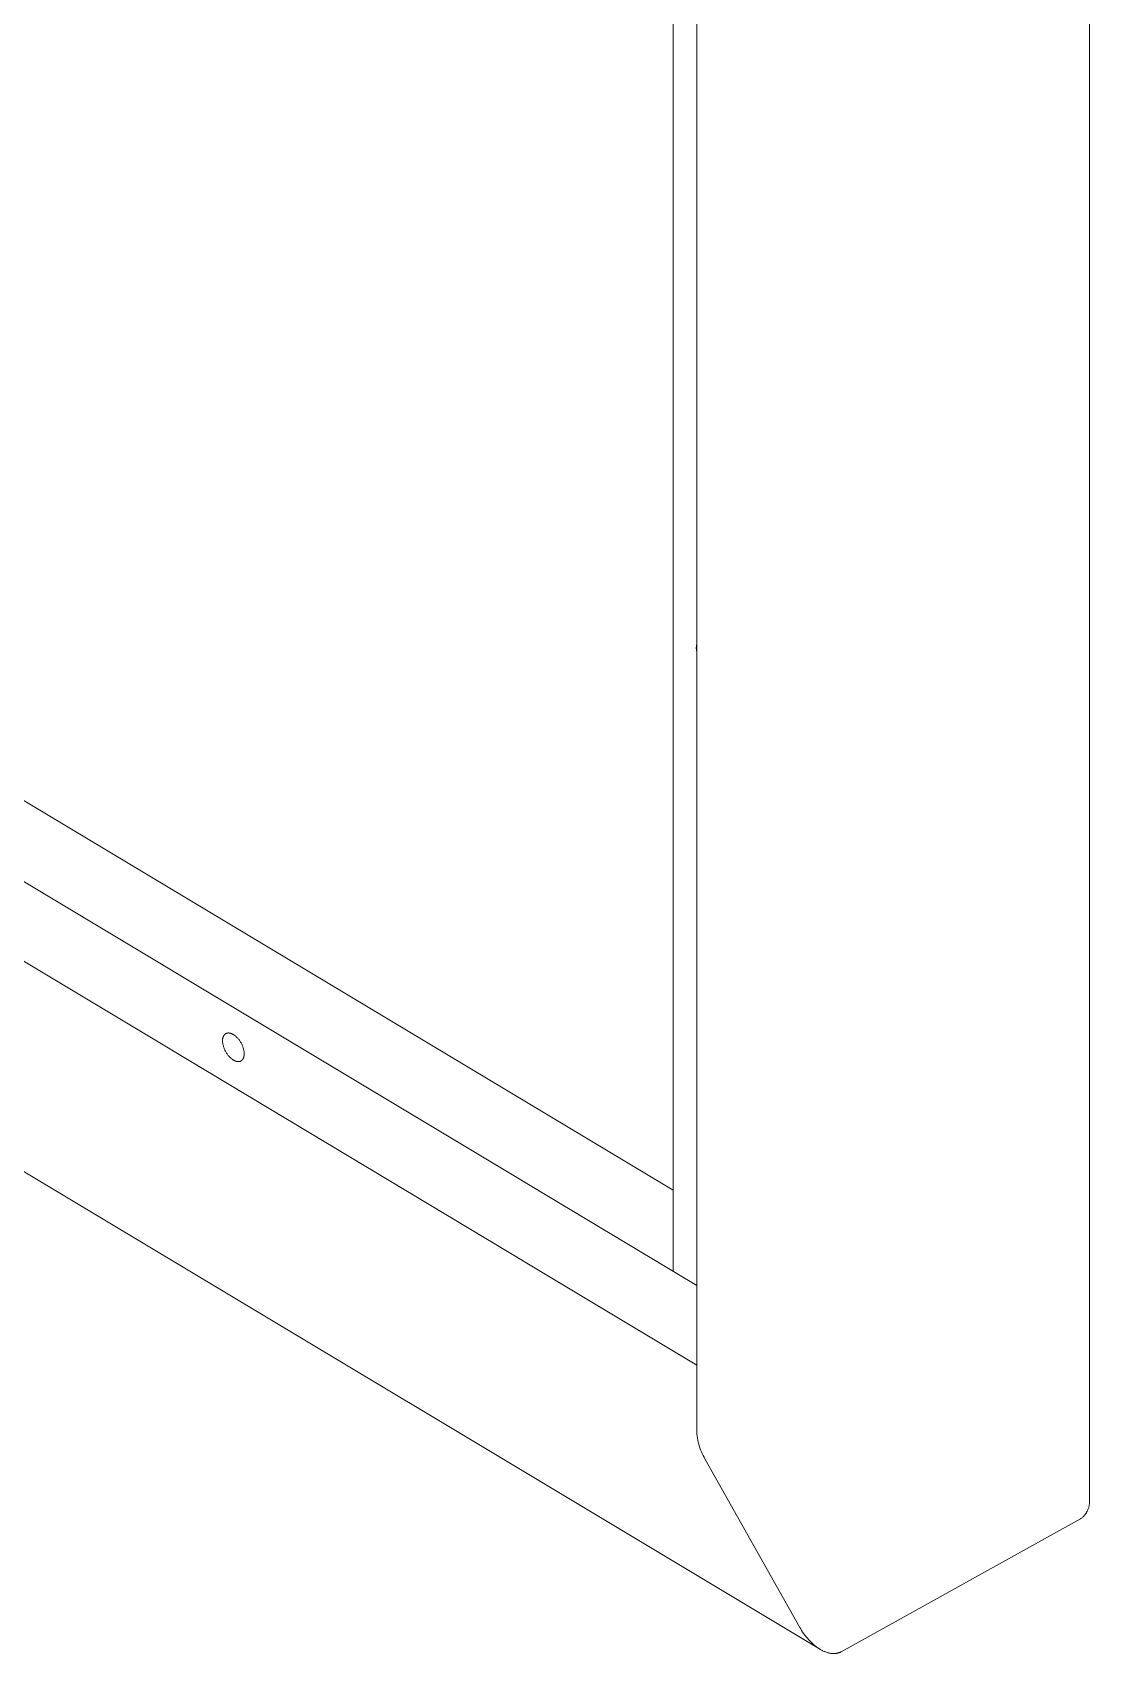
# Model space of a CAD drawing. Header units: millimetres. Extents: x -124 to 15640, y 659 to 4121.
# Drawn here: x 4137.9 to 4246.2, y 3340.2 to 3506.4 of the extents above; entities that cross this region are included whole.
import ezdxf

# ---------------------------------------------------------------- set-up
doc = ezdxf.new("R2010")
doc.units = ezdxf.units.MM
doc.layers.add('ZANO_R', color=7, linetype='Continuous', lineweight=0)

msp = doc.modelspace()

# ---------------------------------------------------------------- linework, layer by layer
at = {"layer": 'ZANO_R'}
for p, q in [((4246.19, 3730.1), (4246.19, 3356.06)), ((4205.98, 3363.13), (4205.98, 3707.5)), ((4203.57, 3379.39), (4203.57, 3705.99)), ((4205.98, 3377.95), (3960.97, 3525.05)), ((3975.11, 3524.89), (4203.57, 3387.72)), ((3960.97, 3516.88), (4205.98, 3369.78)), ((4218.47, 3340.74), (3942.58, 3506.38)), ((4205.93, 3443.35), (4205.94, 3443.4)), ((4205.93, 3443.3), (4205.93, 3443.35)), ((4205.93, 3443.24), (4205.93, 3443.3)), ((4205.93, 3443.19), (4205.93, 3443.24)), ((4205.94, 3443.14), (4205.93, 3443.19)), ((4205.94, 3443.45), (4205.95, 3443.5)), ((4205.94, 3443.4), (4205.94, 3443.45)), ((4205.94, 3443.09), (4205.94, 3443.14)), ((4205.95, 3443.03), (4205.94, 3443.09)), ((4205.95, 3443.5), (4205.96, 3443.56)), ((4205.96, 3442.98), (4205.95, 3443.03)), ((4205.96, 3443.56), (4205.97, 3443.61)), ((4205.97, 3442.93), (4205.96, 3442.98)), ((4205.97, 3443.61), (4205.98, 3443.66)), ((4205.98, 3442.88), (4205.97, 3442.93)), ((4157.41, 3403.14), (4157.42, 3403.17)), ((4157.41, 3403.11), (4157.41, 3403.14)), ((4157.41, 3403.09), (4157.41, 3403.11)), ((4157.41, 3403.06), (4157.41, 3403.09)), ((4157.41, 3403.03), (4157.41, 3403.06)), ((4157.41, 3403), (4157.41, 3403.03)), ((4157.41, 3402.97), (4157.41, 3403)), ((4157.41, 3402.94), (4157.41, 3402.97)), ((4157.41, 3402.91), (4157.41, 3402.94)), ((4157.42, 3402.88), (4157.41, 3402.91)), ((4157.42, 3403.23), (4157.43, 3403.25)), ((4157.42, 3403.2), (4157.42, 3403.23)), ((4157.42, 3403.17), (4157.42, 3403.2)), ((4157.42, 3402.84), (4157.42, 3402.88)), ((4157.43, 3402.78), (4157.42, 3402.84)), ((4157.43, 3403.28), (4157.44, 3403.31)), ((4157.43, 3403.25), (4157.43, 3403.28)), ((4157.44, 3403.31), (4157.45, 3403.34)), ((4157.45, 3403.36), (4157.46, 3403.39)), ((4157.45, 3403.34), (4157.45, 3403.36)), ((4157.46, 3403.39), (4157.47, 3403.41)), ((4157.47, 3403.41), (4157.48, 3403.44)), ((4157.48, 3403.44), (4157.49, 3403.46)), ((4157.49, 3403.46), (4157.5, 3403.49)), ((4157.5, 3403.49), (4157.51, 3403.51)), ((4157.51, 3403.51), (4157.52, 3403.52)), ((4157.52, 3403.53), (4157.53, 3403.54)), ((4157.52, 3403.52), (4157.52, 3403.53)), ((4157.53, 3403.55), (4157.54, 3403.56)), ((4157.53, 3403.54), (4157.53, 3403.55)), ((4157.54, 3403.56), (4157.55, 3403.57)), ((4157.55, 3403.58), (4157.56, 3403.59)), ((4157.55, 3403.57), (4157.55, 3403.58)), ((4157.56, 3403.59), (4157.57, 3403.6)), ((4157.57, 3403.6), (4157.58, 3403.61)), ((4157.58, 3403.62), (4157.59, 3403.63)), ((4157.58, 3403.61), (4157.58, 3403.62)), ((4157.59, 3403.63), (4157.6, 3403.64)), ((4157.6, 3403.64), (4157.61, 3403.65)), ((4157.61, 3403.66), (4157.62, 3403.67)), ((4157.61, 3403.65), (4157.61, 3403.66)), ((4157.62, 3403.67), (4157.63, 3403.68)), ((4157.63, 3403.68), (4157.64, 3403.69)), ((4157.64, 3403.69), (4157.65, 3403.69)), ((4157.65, 3403.69), (4157.66, 3403.7)), ((4157.66, 3403.7), (4157.67, 3403.71)), ((4157.67, 3403.71), (4157.68, 3403.72)), ((4157.68, 3403.72), (4157.69, 3403.72)), ((4157.69, 3403.72), (4157.7, 3403.73)), ((4157.7, 3403.73), (4157.7, 3403.74)), ((4157.7, 3403.74), (4157.71, 3403.74)), ((4157.71, 3403.74), (4157.72, 3403.75)), ((4157.72, 3403.75), (4157.73, 3403.76)), ((4157.73, 3403.76), (4157.74, 3403.76)), ((4157.74, 3403.76), (4157.76, 3403.77)), ((4157.76, 3403.77), (4157.77, 3403.77)), ((4157.77, 3403.77), (4157.78, 3403.78)), ((4157.78, 3403.78), (4157.79, 3403.78)), ((4157.79, 3403.78), (4157.8, 3403.79)), ((4157.8, 3403.79), (4157.81, 3403.79)), ((4157.81, 3403.79), (4157.82, 3403.8)), ((4157.82, 3403.8), (4157.83, 3403.8)), ((4157.83, 3403.8), (4157.84, 3403.8)), ((4157.84, 3403.8), (4157.85, 3403.81)), ((4157.85, 3403.81), (4157.87, 3403.81)), ((4157.87, 3403.81), (4157.88, 3403.81)), ((4157.88, 3403.81), (4157.89, 3403.81)), ((4157.89, 3403.81), (4157.9, 3403.82)), ((4157.9, 3403.82), (4157.91, 3403.82)), ((4157.91, 3403.82), (4157.92, 3403.82)), ((4157.92, 3403.82), (4157.94, 3403.82)), ((4157.94, 3403.82), (4157.95, 3403.82)), ((4157.95, 3403.82), (4157.96, 3403.83)), ((4157.96, 3403.83), (4157.97, 3403.83)), ((4157.97, 3403.83), (4157.98, 3403.83)), ((4157.98, 3403.83), (4158, 3403.83)), ((4158, 3403.83), (4158.01, 3403.83)), ((4158.01, 3403.83), (4158.02, 3403.83)), ((4158.02, 3403.83), (4158.03, 3403.83)), ((4158.03, 3403.83), (4158.05, 3403.83)), ((4158.05, 3403.83), (4158.06, 3403.83)), ((4158.06, 3403.83), (4158.07, 3403.83)), ((4158.07, 3403.83), (4158.09, 3403.82)), ((4158.09, 3403.82), (4158.11, 3403.82)), ((4158.11, 3403.82), (4158.14, 3403.82)), ((4158.14, 3403.82), (4158.16, 3403.81)), ((4158.16, 3403.81), (4158.19, 3403.81)), ((4158.19, 3403.81), (4158.21, 3403.8)), ((4158.21, 3403.8), (4158.24, 3403.79)), ((4158.24, 3403.79), (4158.27, 3403.79)), ((4158.27, 3403.79), (4158.29, 3403.78)), ((4158.29, 3403.78), (4158.32, 3403.77)), ((4158.32, 3403.77), (4158.34, 3403.76)), ((4158.34, 3403.76), (4158.37, 3403.75)), ((4158.37, 3403.75), (4158.39, 3403.73)), ((4158.39, 3403.73), (4158.42, 3403.72)), ((4158.42, 3403.72), (4158.44, 3403.71)), ((4158.44, 3403.71), (4158.47, 3403.7)), ((4158.47, 3403.7), (4158.49, 3403.68)), ((4158.49, 3403.68), (4158.52, 3403.67)), ((4158.52, 3403.67), (4158.54, 3403.65)), ((4158.54, 3403.65), (4158.57, 3403.64)), ((4158.57, 3403.64), (4158.59, 3403.62)), ((4158.59, 3403.62), (4158.62, 3403.6)), ((4158.62, 3403.6), (4158.64, 3403.58)), ((4158.64, 3403.58), (4158.67, 3403.57)), ((4158.67, 3403.57), (4158.72, 3403.53)), ((4158.72, 3403.53), (4158.77, 3403.48)), ((4158.77, 3403.48), (4158.82, 3403.43)), ((4158.82, 3403.43), (4158.88, 3403.38)), ((4158.88, 3403.38), (4158.93, 3403.33)), ((4158.93, 3403.33), (4158.98, 3403.28)), ((4158.98, 3403.28), (4159.03, 3403.22)), ((4159.03, 3403.22), (4159.08, 3403.15)), ((4159.08, 3403.15), (4159.13, 3403.09)), ((4159.13, 3403.09), (4159.17, 3403.02)), ((4159.17, 3403.02), (4159.22, 3402.96)), ((4159.22, 3402.96), (4159.26, 3402.89)), ((4159.26, 3402.89), (4159.3, 3402.81)), ((4159.3, 3402.81), (4159.34, 3402.74)), ((4157.44, 3402.71), (4157.43, 3402.78)), ((4157.45, 3402.64), (4157.44, 3402.71)), ((4157.47, 3402.57), (4157.45, 3402.64)), ((4157.49, 3402.5), (4157.47, 3402.57)), ((4157.51, 3402.43), (4157.49, 3402.5)), ((4157.53, 3402.35), (4157.51, 3402.43)), ((4157.56, 3402.28), (4157.53, 3402.35)), ((4157.59, 3402.2), (4157.56, 3402.28)), ((4157.62, 3402.13), (4157.59, 3402.2)), ((4157.66, 3402.06), (4157.62, 3402.13)), ((4157.7, 3401.98), (4157.66, 3402.06)), ((4157.73, 3401.91), (4157.7, 3401.98)), ((4157.78, 3401.84), (4157.73, 3401.91)), ((4157.82, 3401.77), (4157.78, 3401.84)), ((4157.87, 3401.7), (4157.82, 3401.77)), ((4157.91, 3401.63), (4157.87, 3401.7)), ((4157.96, 3401.57), (4157.91, 3401.63)), ((4158.01, 3401.51), (4157.96, 3401.57)), ((4158.06, 3401.45), (4158.01, 3401.51)), ((4158.11, 3401.39), (4158.06, 3401.45)), ((4158.16, 3401.34), (4158.11, 3401.39)), ((4158.21, 3401.29), (4158.16, 3401.34)), ((4158.27, 3401.24), (4158.21, 3401.29)), ((4158.32, 3401.2), (4158.27, 3401.24)), ((4158.37, 3401.16), (4158.32, 3401.2)), ((4158.39, 3401.14), (4158.37, 3401.16)), ((4159.34, 3402.74), (4159.38, 3402.67)), ((4159.38, 3402.67), (4159.41, 3402.59)), ((4159.41, 3402.59), (4159.45, 3402.52)), ((4159.45, 3402.52), (4159.48, 3402.44)), ((4159.48, 3402.44), (4159.5, 3402.37)), ((4159.49, 3401.15), (4159.48, 3401.14)), ((4159.5, 3401.16), (4159.49, 3401.15)), ((4159.5, 3402.37), (4159.53, 3402.3)), ((4159.51, 3401.18), (4159.5, 3401.17)), ((4159.5, 3401.17), (4159.5, 3401.16)), ((4159.52, 3401.19), (4159.51, 3401.18)), ((4159.53, 3401.21), (4159.52, 3401.2)), ((4159.52, 3401.2), (4159.52, 3401.19)), ((4159.53, 3402.3), (4159.55, 3402.22)), ((4159.54, 3401.24), (4159.53, 3401.21)), ((4159.55, 3401.26), (4159.54, 3401.24)), ((4159.55, 3402.22), (4159.57, 3402.15)), ((4159.56, 3401.29), (4159.55, 3401.26)), ((4159.57, 3401.31), (4159.56, 3401.29)), ((4159.57, 3402.15), (4159.59, 3402.08)), ((4159.58, 3401.34), (4159.57, 3401.31)), ((4159.59, 3401.36), (4159.58, 3401.34)), ((4159.59, 3402.08), (4159.6, 3402.01)), ((4159.6, 3401.41), (4159.59, 3401.39)), ((4159.59, 3401.39), (4159.59, 3401.36)), ((4159.6, 3402.01), (4159.61, 3401.94)), ((4159.61, 3401.47), (4159.6, 3401.44)), ((4159.6, 3401.44), (4159.6, 3401.41)), ((4159.61, 3401.94), (4159.62, 3401.88)), ((4159.62, 3401.52), (4159.61, 3401.5)), ((4159.61, 3401.5), (4159.61, 3401.47)), ((4159.62, 3401.88), (4159.62, 3401.85)), ((4159.62, 3401.85), (4159.62, 3401.82)), ((4159.62, 3401.82), (4159.63, 3401.79)), ((4159.63, 3401.61), (4159.62, 3401.58)), ((4159.62, 3401.58), (4159.62, 3401.55)), ((4159.62, 3401.55), (4159.62, 3401.52)), ((4159.63, 3401.79), (4159.63, 3401.75)), ((4159.63, 3401.75), (4159.63, 3401.73)), ((4159.63, 3401.73), (4159.63, 3401.7)), ((4159.63, 3401.7), (4159.63, 3401.67)), ((4159.63, 3401.67), (4159.63, 3401.64)), ((4159.63, 3401.64), (4159.63, 3401.61)), ((4158.42, 3401.12), (4158.39, 3401.14)), ((4158.44, 3401.1), (4158.42, 3401.12)), ((4158.47, 3401.09), (4158.44, 3401.1)), ((4158.49, 3401.07), (4158.47, 3401.09)), ((4158.52, 3401.06), (4158.49, 3401.07)), ((4158.54, 3401.04), (4158.52, 3401.06)), ((4158.57, 3401.03), (4158.54, 3401.04)), ((4158.59, 3401.01), (4158.57, 3401.03)), ((4158.62, 3401), (4158.59, 3401.01)), ((4158.64, 3400.99), (4158.62, 3401)), ((4158.67, 3400.98), (4158.64, 3400.99)), ((4158.69, 3400.97), (4158.67, 3400.98)), ((4158.72, 3400.96), (4158.69, 3400.97)), ((4158.75, 3400.95), (4158.72, 3400.96)), ((4158.77, 3400.94), (4158.75, 3400.95)), ((4158.8, 3400.93), (4158.77, 3400.94)), ((4158.82, 3400.92), (4158.8, 3400.93)), ((4158.85, 3400.92), (4158.82, 3400.92)), ((4158.88, 3400.91), (4158.85, 3400.92)), ((4158.9, 3400.91), (4158.88, 3400.91)), ((4158.93, 3400.9), (4158.9, 3400.91)), ((4158.95, 3400.9), (4158.93, 3400.9)), ((4158.97, 3400.9), (4158.95, 3400.9)), ((4158.98, 3400.9), (4158.97, 3400.9)), ((4158.99, 3400.9), (4158.98, 3400.9)), ((4159, 3400.9), (4158.99, 3400.9)), ((4159.02, 3400.9), (4159, 3400.9)), ((4159.03, 3400.9), (4159.02, 3400.9)), ((4159.04, 3400.9), (4159.03, 3400.9)), ((4159.05, 3400.9), (4159.04, 3400.9)), ((4159.07, 3400.9), (4159.05, 3400.9)), ((4159.08, 3400.9), (4159.07, 3400.9)), ((4159.09, 3400.9), (4159.08, 3400.9)), ((4159.1, 3400.9), (4159.09, 3400.9)), ((4159.11, 3400.9), (4159.1, 3400.9)), ((4159.13, 3400.9), (4159.11, 3400.9)), ((4159.14, 3400.91), (4159.13, 3400.9)), ((4159.15, 3400.91), (4159.14, 3400.91)), ((4159.16, 3400.91), (4159.15, 3400.91)), ((4159.17, 3400.91), (4159.16, 3400.91)), ((4159.18, 3400.92), (4159.17, 3400.91)), ((4159.2, 3400.92), (4159.18, 3400.92)), ((4159.21, 3400.92), (4159.2, 3400.92)), ((4159.22, 3400.93), (4159.21, 3400.92)), ((4159.23, 3400.93), (4159.22, 3400.93)), ((4159.24, 3400.94), (4159.23, 3400.93)), ((4159.25, 3400.94), (4159.24, 3400.94)), ((4159.26, 3400.95), (4159.25, 3400.94)), ((4159.27, 3400.95), (4159.26, 3400.95)), ((4159.28, 3400.96), (4159.27, 3400.95)), ((4159.29, 3400.96), (4159.28, 3400.96)), ((4159.3, 3400.97), (4159.29, 3400.96)), ((4159.31, 3400.97), (4159.3, 3400.97)), ((4159.32, 3400.98), (4159.31, 3400.97)), ((4159.33, 3400.99), (4159.32, 3400.98)), ((4159.34, 3400.99), (4159.33, 3400.99)), ((4159.35, 3401), (4159.34, 3400.99)), ((4159.36, 3401.01), (4159.35, 3401)), ((4159.37, 3401.01), (4159.36, 3401.01)), ((4159.38, 3401.02), (4159.37, 3401.01)), ((4159.39, 3401.03), (4159.38, 3401.02)), ((4159.4, 3401.04), (4159.39, 3401.03)), ((4159.41, 3401.05), (4159.4, 3401.04)), ((4159.42, 3401.06), (4159.41, 3401.05)), ((4159.41, 3401.05), (4159.41, 3401.05)), ((4159.43, 3401.07), (4159.42, 3401.06)), ((4159.44, 3401.08), (4159.43, 3401.07)), ((4159.45, 3401.09), (4159.44, 3401.08)), ((4159.46, 3401.11), (4159.45, 3401.1)), ((4159.45, 3401.1), (4159.45, 3401.09)), ((4159.47, 3401.12), (4159.46, 3401.11)), ((4159.48, 3401.13), (4159.47, 3401.12)), ((4159.48, 3401.14), (4159.48, 3401.13)), ((4205.98, 3363.13), (4205.99, 3362.93)), ((4205.99, 3362.93), (4206, 3362.72)), ((4206, 3362.72), (4206.03, 3362.51)), ((4206.03, 3362.51), (4206.05, 3362.31)), ((4206.05, 3362.31), (4206.09, 3362.1)), ((4206.09, 3362.1), (4206.13, 3361.9)), ((4206.13, 3361.9), (4206.18, 3361.7)), ((4206.18, 3361.7), (4206.24, 3361.5)), ((4206.24, 3361.5), (4206.3, 3361.3)), ((4206.3, 3361.3), (4206.37, 3361.1)), ((4206.37, 3361.1), (4206.45, 3360.91)), ((4206.45, 3360.91), (4206.53, 3360.72)), ((4206.53, 3360.72), (4206.62, 3360.53)), ((4206.62, 3360.53), (4206.72, 3360.35)), ((4206.72, 3360.35), (4206.82, 3360.17)), ((4216.52, 3342.91), (4206.82, 3360.17)), ((4245.84, 3354.59), (4245.88, 3354.65)), ((4245.88, 3354.65), (4245.91, 3354.72)), ((4245.91, 3354.72), (4245.95, 3354.78)), ((4245.95, 3354.78), (4245.98, 3354.85)), ((4245.98, 3354.85), (4246.02, 3354.91)), ((4246.02, 3354.91), (4246.04, 3354.98)), ((4246.04, 3354.98), (4246.07, 3355.05)), ((4246.07, 3355.05), (4246.1, 3355.12)), ((4246.1, 3355.12), (4246.12, 3355.19)), ((4246.12, 3355.19), (4246.14, 3355.26)), ((4246.14, 3355.26), (4246.15, 3355.33)), ((4246.15, 3355.33), (4246.17, 3355.4)), ((4246.17, 3355.4), (4246.18, 3355.47)), ((4246.18, 3355.47), (4246.19, 3355.55)), ((4246.2, 3355.99), (4246.19, 3356.06)), ((4246.19, 3355.55), (4246.2, 3355.62)), ((4246.2, 3355.91), (4246.2, 3355.99)), ((4246.21, 3355.84), (4246.2, 3355.91)), ((4246.2, 3355.69), (4246.21, 3355.77)), ((4246.2, 3355.62), (4246.2, 3355.69)), ((4246.21, 3355.77), (4246.21, 3355.84)), ((4245.27, 3354.02), (4220.76, 3340.41)), ((4245.27, 3354.02), (4245.33, 3354.06)), ((4245.33, 3354.06), (4245.39, 3354.11)), ((4245.39, 3354.11), (4245.45, 3354.15)), ((4245.45, 3354.15), (4245.5, 3354.2)), ((4245.5, 3354.2), (4245.55, 3354.25)), ((4245.55, 3354.25), (4245.61, 3354.31)), ((4245.61, 3354.31), (4245.66, 3354.36)), ((4245.66, 3354.36), (4245.7, 3354.42)), ((4245.7, 3354.42), (4245.75, 3354.47)), ((4245.75, 3354.47), (4245.79, 3354.53)), ((4245.79, 3354.53), (4245.84, 3354.59)), ((4216.52, 3342.91), (4216.62, 3342.75)), ((4216.62, 3342.75), (4216.72, 3342.58)), ((4216.72, 3342.58), (4216.82, 3342.42)), ((4216.82, 3342.42), (4216.94, 3342.26)), ((4216.94, 3342.26), (4217.05, 3342.1)), ((4217.05, 3342.1), (4217.18, 3341.94)), ((4217.18, 3341.94), (4217.31, 3341.79)), ((4217.31, 3341.79), (4217.44, 3341.63)), ((4217.44, 3341.63), (4217.58, 3341.49)), ((4217.58, 3341.49), (4217.72, 3341.35)), ((4217.72, 3341.35), (4217.86, 3341.21)), ((4217.86, 3341.21), (4217.94, 3341.15)), ((4217.94, 3341.15), (4218.01, 3341.08)), ((4218.01, 3341.08), (4218.09, 3341.02)), ((4218.09, 3341.02), (4218.16, 3340.96)), ((4218.16, 3340.96), (4218.24, 3340.9)), ((4218.24, 3340.9), (4218.32, 3340.85)), ((4218.32, 3340.85), (4218.39, 3340.8)), ((4218.39, 3340.8), (4218.47, 3340.74)), ((4218.47, 3340.74), (4218.55, 3340.7)), ((4218.55, 3340.7), (4218.63, 3340.65)), ((4218.63, 3340.65), (4218.7, 3340.6)), ((4218.7, 3340.6), (4218.78, 3340.56)), ((4218.78, 3340.56), (4218.86, 3340.52)), ((4218.86, 3340.52), (4218.94, 3340.48)), ((4218.94, 3340.48), (4219.01, 3340.45)), ((4219.01, 3340.45), (4219.09, 3340.42)), ((4219.09, 3340.42), (4219.17, 3340.39)), ((4219.17, 3340.39), (4219.24, 3340.36)), ((4219.24, 3340.36), (4219.32, 3340.34)), ((4219.32, 3340.34), (4219.39, 3340.31)), ((4219.39, 3340.31), (4219.47, 3340.29)), ((4219.47, 3340.29), (4219.54, 3340.28)), ((4219.54, 3340.28), (4219.61, 3340.26)), ((4219.61, 3340.26), (4219.68, 3340.25)), ((4219.68, 3340.25), (4219.75, 3340.24)), ((4219.75, 3340.24), (4219.82, 3340.23)), ((4219.82, 3340.23), (4219.89, 3340.23)), ((4219.89, 3340.23), (4219.96, 3340.22)), ((4219.96, 3340.22), (4219.99, 3340.22)), ((4219.99, 3340.22), (4220.02, 3340.22)), ((4220.02, 3340.22), (4220.06, 3340.23)), ((4220.06, 3340.23), (4220.09, 3340.23)), ((4220.09, 3340.23), (4220.12, 3340.23)), ((4220.12, 3340.23), (4220.15, 3340.23)), ((4220.15, 3340.23), (4220.18, 3340.23)), ((4220.18, 3340.23), (4220.21, 3340.24)), ((4220.21, 3340.24), (4220.25, 3340.24)), ((4220.25, 3340.24), (4220.28, 3340.25)), ((4220.28, 3340.25), (4220.31, 3340.25)), ((4220.31, 3340.25), (4220.34, 3340.26)), ((4220.34, 3340.26), (4220.37, 3340.26)), ((4220.37, 3340.26), (4220.39, 3340.27)), ((4220.39, 3340.27), (4220.42, 3340.28)), ((4220.42, 3340.28), (4220.45, 3340.29)), ((4220.45, 3340.29), (4220.48, 3340.29)), ((4220.48, 3340.29), (4220.51, 3340.3)), ((4220.51, 3340.3), (4220.53, 3340.31)), ((4220.53, 3340.31), (4220.56, 3340.32)), ((4220.56, 3340.32), (4220.59, 3340.33)), ((4220.59, 3340.33), (4220.61, 3340.34)), ((4220.61, 3340.34), (4220.64, 3340.35)), ((4220.64, 3340.35), (4220.67, 3340.36)), ((4220.67, 3340.36), (4220.69, 3340.38)), ((4220.69, 3340.38), (4220.72, 3340.39)), ((4220.72, 3340.39), (4220.74, 3340.4)), ((4220.74, 3340.4), (4220.76, 3340.41))]:
    msp.add_line(p, q, dxfattribs=at)

doc.saveas('drawing.dxf')
